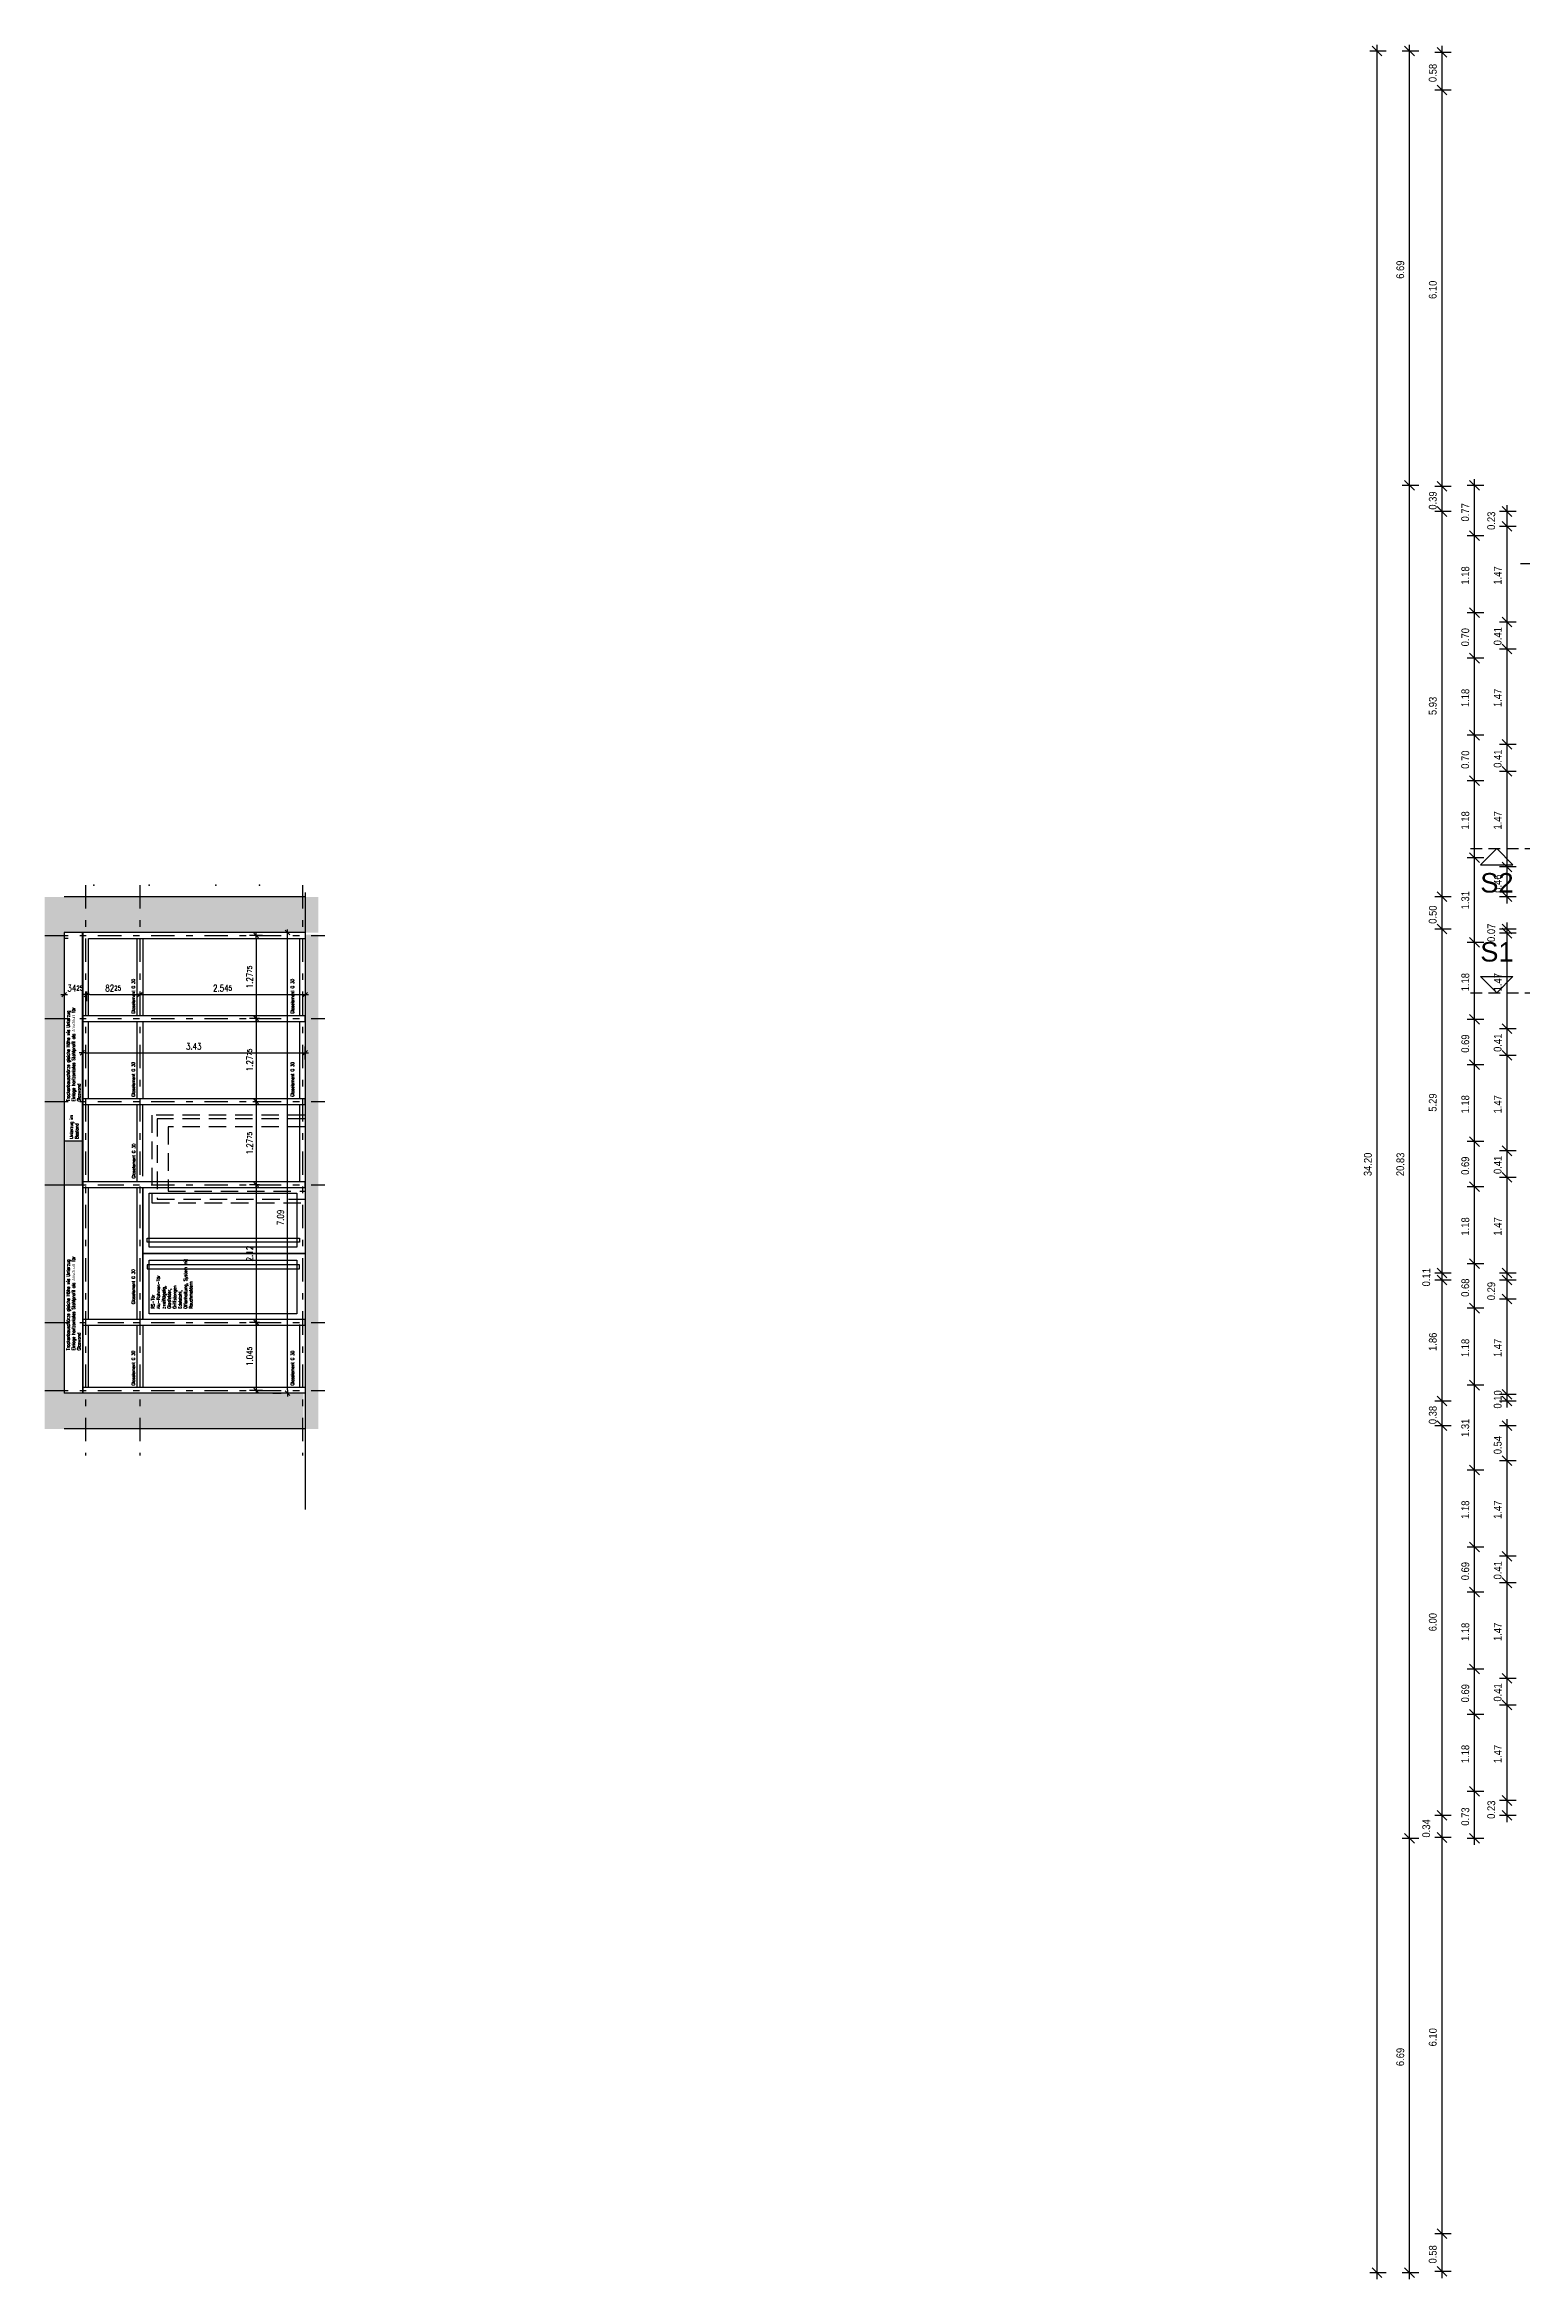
# Model space of a CAD drawing. Header units: metres. Extents: x 374 to 510, y -373 to -311.
# Drawn here: x 374.15 to 396.88, y -348.07 to -313.67 of the extents above; entities that cross this region are included whole.
import ezdxf
from ezdxf.enums import TextEntityAlignment as Align

# ---------------------------------------------------------------- set-up
doc = ezdxf.new("R2010")
doc.units = ezdxf.units.M
doc.header["$LTSCALE"] = 0.03
for name, pattern in [('DOT', [0]), ('GESTRICHELT', [9, 6, -3]), ('GESTRICHELT2', [4.5, 3, -1.5]), ('STRICHPUNKT', [24, 12, -6, 0, -6])]:
    doc.linetypes.add(name, pattern=pattern)
doc.layers.get('0').update_dxf_attribs({"linetype": 'CONTINUOUS'})
doc.layers.get('Defpoints').update_dxf_attribs({"linetype": 'CONTINUOUS'})
for name, color, linetype in [('A_bemaßung', 2, 'CONTINUOUS'), ('A_schraffur', 10, 'CONTINUOUS'), ('A_text', 5, 'CONTINUOUS'), ('A_wände', 4, 'CONTINUOUS'), ('A_WÄNDE_NEU', 6, 'CONTINUOUS'), ('CKMA0002', 2, 'CONTINUOUS')]:
    doc.layers.add(name, color=color, linetype=linetype)
doc.styles.add('BOLDSIMP_FNT', font='TXT', dxfattribs={"height": 1})
doc.styles.add('SIMPLEX', font='simplex.shx', dxfattribs={"width": 0.8, "height": 0.1})
doc.styles.get("Standard").update_dxf_attribs({"font": 'ARIAL.TTF', "height": 1})
doc.dimstyles.get("Standard").update_dxf_attribs({"dimtxt": 0.1, "dimasz": 0.05, "dimexe": 0.1, "dimexo": 0.0625, "dimgap": 0.05, "dimtad": 1, "dimdec": 3, "dimrnd": 0.0025, "dimzin": 0, "dimdsep": 46, "dimlunit": 3, "dimtxsty": 'SIMPLEX', "dimblk": 'DIMCROSS', "dimcen": 0.09, "dimdle": 0.025, "dimclrd": 1, "dimclre": 1, "dimclrt": 6, "dimadec": 0, "dimazin": 0, "dimtfac": 1, "dimtdec": 3, "dimtofl": 0, "dimtmove": 2, "dimatfit": 3, "dimldrblk": 'DIMCROSS', "dimfxl": 1, "dimtvp": 1, "dimtolj": 1, "dimtzin": 0, "dimarcsym": 0})

# ---------------------------------------------------------------- blocks, each defined once
blk = doc.blocks.new('SLASH1')
at = {"layer": 'A_bemaßung', "color": 2, "linetype": 'Continuous'}
for p, q in [((0.07663, 0.07663), (-0.07319, -0.07319)), ((0, -0.14068), (0, 0.11466))]:
    blk.add_line(p, q, dxfattribs=at)
blk = doc.blocks.new('DIMCROSS')
at = {"color": 0, "linetype": 'ByBlock'}
blk.add_line((-1, 0), (1, 0), dxfattribs=at)
at = {"linetype": 'ByBlock'}
blk.add_line((-0.707107, -0.707107), (0.707107, 0.707107), dxfattribs=at)
blk = doc.blocks.new('*D65')
at = {"layer": 'CKMA0002', "color": 1, "linetype": 'Continuous', "lineweight": -2}
for p, q in [((377.993, -327.338), (377.793, -327.338)), ((377.893, -334.378), (377.893, -327.388)), ((377.663, -334.428), (377.793, -334.428))]:
    blk.add_line(p, q, dxfattribs=at)
at = {"layer": 'Defpoints', "color": 0, "linetype": 'Continuous'}
for p in [(377.893, -327.338), (378.493, -327.338), (378.163, -334.428)]:
    blk.add_point(p, dxfattribs=at)
at = {"layer": 'CKMA0002', "color": 1, "linetype": 'Continuous', "lineweight": -2, "xscale": 0.05, "yscale": 0.05, "zscale": 0.05}
for p, rotation in [((377.893, -327.338), 90), ((377.893, -334.428), 270)]:
    blk.add_blockref('DIMCROSS', p, dxfattribs=dict(at, rotation=rotation))
at = {"layer": 'CKMA0002', "color": 3, "linetype": 'Continuous', "insert": (377.783, -331.723), "char_height": 0.1, "attachment_point": 5, "rotation": 90, "style": 'SIMPLEX'}
blk.add_mtext('\\A1;7.09{\\A1\\H0.7x\\S;}', dxfattribs=at)
blk = doc.blocks.new('*D66')
at = {"layer": 'CKMA0002', "color": 1, "linetype": 'Continuous', "lineweight": -2}
for p, q in [((374.453, -328.193), (374.453, -328.393)), ((374.453, -328.293), (374.453, -328.293)), ((374.453, -328.293), (374.453, -328.293)), ((374.796, -328.243), (374.796, -328.393))]:
    blk.add_line(p, q, dxfattribs=at)
at = {"layer": 'Defpoints', "color": 0, "linetype": 'Continuous'}
for p in [(374.453, -327.346), (374.796, -327.396), (374.796, -328.293)]:
    blk.add_point(p, dxfattribs=at)
at = {"layer": 'CKMA0002', "color": 1, "linetype": 'Continuous', "lineweight": -2, "xscale": 0.05, "yscale": 0.05, "zscale": 0.05}
blk.add_blockref('DIMCROSS', (374.453, -328.293), dxfattribs=at)
at = {"layer": 'CKMA0002', "color": 1, "linetype": 'Continuous', "lineweight": -2, "xscale": 0.05, "yscale": 0.05, "zscale": 0.05, "rotation": 180}
blk.add_blockref('DIMCROSS', (374.796, -328.293), dxfattribs=at)
at = {"layer": 'CKMA0002', "color": 3, "linetype": 'Continuous', "insert": (374.625, -328.193), "char_height": 0.1, "attachment_point": 5, "style": 'SIMPLEX'}
blk.add_mtext('\\A1;34{\\A1\\H0.7x\\S25;}', dxfattribs=at)
blk = doc.blocks.new('*D67')
at = {"layer": 'CKMA0002', "color": 1, "linetype": 'Continuous', "lineweight": -2}
for p, q in [((374.846, -328.293), (375.569, -328.293)), ((375.619, -328.243), (375.619, -328.393))]:
    blk.add_line(p, q, dxfattribs=at)
at = {"layer": 'Defpoints', "color": 0, "linetype": 'Continuous'}
for p in [(374.796, -327.396), (375.619, -327.426), (375.619, -328.293)]:
    blk.add_point(p, dxfattribs=at)
at = {"layer": 'CKMA0002', "color": 1, "linetype": 'Continuous', "lineweight": -2, "xscale": 0.05, "yscale": 0.05, "zscale": 0.05, "rotation": 180}
blk.add_blockref('DIMCROSS', (374.796, -328.293), dxfattribs=at)
at = {"layer": 'CKMA0002', "color": 1, "linetype": 'Continuous', "lineweight": -2, "xscale": 0.05, "yscale": 0.05, "zscale": 0.05}
blk.add_blockref('DIMCROSS', (375.619, -328.293), dxfattribs=at)
at = {"layer": 'CKMA0002', "color": 3, "linetype": 'Continuous', "insert": (375.208, -328.193), "char_height": 0.1, "attachment_point": 5, "style": 'SIMPLEX'}
blk.add_mtext('\\A1;82{\\A1\\H0.7x\\S25;}', dxfattribs=at)
blk = doc.blocks.new('*D68')
at = {"layer": 'CKMA0002', "color": 1, "linetype": 'Continuous', "lineweight": -2}
for p, q in [((375.669, -328.293), (378.113, -328.293)), ((378.163, -328.193), (378.163, -328.393))]:
    blk.add_line(p, q, dxfattribs=at)
at = {"layer": 'Defpoints', "color": 0, "linetype": 'Continuous'}
for p in [(375.619, -327.426), (378.163, -327.426), (378.163, -328.293)]:
    blk.add_point(p, dxfattribs=at)
at = {"layer": 'CKMA0002', "color": 1, "linetype": 'Continuous', "lineweight": -2, "xscale": 0.05, "yscale": 0.05, "zscale": 0.05, "rotation": 180}
blk.add_blockref('DIMCROSS', (375.619, -328.293), dxfattribs=at)
at = {"layer": 'CKMA0002', "color": 1, "linetype": 'Continuous', "lineweight": -2, "xscale": 0.05, "yscale": 0.05, "zscale": 0.05}
blk.add_blockref('DIMCROSS', (378.163, -328.293), dxfattribs=at)
at = {"layer": 'CKMA0002', "color": 3, "linetype": 'Continuous', "insert": (376.891, -328.193), "char_height": 0.1, "attachment_point": 5, "style": 'SIMPLEX'}
blk.add_mtext('\\A1;2.54{\\A1\\H0.7x\\S5;}', dxfattribs=at)
blk = doc.blocks.new('*D69')
at = {"layer": 'CKMA0002', "color": 1, "linetype": 'Continuous', "lineweight": -2}
for p, q in [((374.733, -329.289), (374.733, -329.089)), ((378.163, -329.289), (378.163, -329.089)), ((374.783, -329.189), (378.113, -329.189))]:
    blk.add_line(p, q, dxfattribs=at)
at = {"layer": 'Defpoints', "color": 0, "linetype": 'Continuous'}
for p in [(378.163, -329.189), (374.733, -330.205), (378.163, -330.205)]:
    blk.add_point(p, dxfattribs=at)
at = {"layer": 'CKMA0002', "color": 1, "linetype": 'Continuous', "lineweight": -2, "xscale": 0.05, "yscale": 0.05, "zscale": 0.05, "rotation": 180}
blk.add_blockref('DIMCROSS', (374.733, -329.189), dxfattribs=at)
at = {"layer": 'CKMA0002', "color": 1, "linetype": 'Continuous', "lineweight": -2, "xscale": 0.05, "yscale": 0.05, "zscale": 0.05}
blk.add_blockref('DIMCROSS', (378.163, -329.189), dxfattribs=at)
at = {"layer": 'CKMA0002', "color": 3, "linetype": 'Continuous', "insert": (376.448, -329.089), "char_height": 0.1, "attachment_point": 5, "style": 'SIMPLEX'}
blk.add_mtext('\\A1;3.43{\\A1\\H0.7x\\S;}', dxfattribs=at)
blk = doc.blocks.new('*D70')
at = {"layer": 'CKMA0002', "color": 1, "linetype": 'Continuous', "lineweight": -2}
for p, q in [((377.508, -327.382), (377.308, -327.382)), ((377.408, -327.432), (377.408, -328.611)), ((377.458, -328.661), (377.308, -328.661))]:
    blk.add_line(p, q, dxfattribs=at)
at = {"layer": 'Defpoints', "color": 0, "linetype": 'Continuous'}
for p in [(378.513, -327.382), (377.408, -328.661), (378.463, -328.661)]:
    blk.add_point(p, dxfattribs=at)
at = {"layer": 'CKMA0002', "color": 1, "linetype": 'Continuous', "lineweight": -2, "xscale": 0.05, "yscale": 0.05, "zscale": 0.05}
for p, rotation in [((377.408, -327.382), 90), ((377.408, -328.661), 270)]:
    blk.add_blockref('DIMCROSS', p, dxfattribs=dict(at, rotation=rotation))
at = {"layer": 'CKMA0002', "color": 3, "linetype": 'Continuous', "insert": (377.308, -328.022), "char_height": 0.1, "attachment_point": 5, "rotation": 90, "style": 'SIMPLEX'}
blk.add_mtext('\\A1;1.27{\\A1\\H0.7x\\S75;}', dxfattribs=at)
blk = doc.blocks.new('*D71')
at = {"layer": 'CKMA0002', "color": 1, "linetype": 'Continuous', "lineweight": -2}
for p, q in [((377.408, -328.711), (377.408, -329.889)), ((377.358, -329.939), (377.508, -329.939))]:
    blk.add_line(p, q, dxfattribs=at)
at = {"layer": 'Defpoints', "color": 0, "linetype": 'Continuous'}
for p in [(378.463, -328.661), (376.857, -329.939), (377.408, -329.939)]:
    blk.add_point(p, dxfattribs=at)
at = {"layer": 'CKMA0002', "color": 1, "linetype": 'Continuous', "lineweight": -2, "xscale": 0.05, "yscale": 0.05, "zscale": 0.05}
for p, rotation in [((377.408, -328.661), 90), ((377.408, -329.939), 270)]:
    blk.add_blockref('DIMCROSS', p, dxfattribs=dict(at, rotation=rotation))
at = {"layer": 'CKMA0002', "color": 3, "linetype": 'Continuous', "insert": (377.308, -329.3), "char_height": 0.1, "attachment_point": 5, "rotation": 90, "style": 'SIMPLEX'}
blk.add_mtext('\\A1;1.27{\\A1\\H0.7x\\S75;}', dxfattribs=at)
blk = doc.blocks.new('*D72')
at = {"layer": 'CKMA0002', "color": 1, "linetype": 'Continuous', "lineweight": -2}
for p, q in [((377.408, -329.989), (377.408, -331.168)), ((377.458, -331.218), (377.308, -331.218))]:
    blk.add_line(p, q, dxfattribs=at)
at = {"layer": 'Defpoints', "color": 0, "linetype": 'Continuous'}
for p in [(376.857, -329.939), (377.408, -331.218), (378.463, -331.218)]:
    blk.add_point(p, dxfattribs=at)
at = {"layer": 'CKMA0002', "color": 1, "linetype": 'Continuous', "lineweight": -2, "xscale": 0.05, "yscale": 0.05, "zscale": 0.05}
for p, rotation in [((377.408, -329.939), 90), ((377.408, -331.218), 270)]:
    blk.add_blockref('DIMCROSS', p, dxfattribs=dict(at, rotation=rotation))
at = {"layer": 'CKMA0002', "color": 3, "linetype": 'Continuous', "insert": (377.308, -330.579), "char_height": 0.1, "attachment_point": 5, "rotation": 90, "style": 'SIMPLEX'}
blk.add_mtext('\\A1;1.27{\\A1\\H0.7x\\S75;}', dxfattribs=at)
blk = doc.blocks.new('*D73')
at = {"layer": 'CKMA0002', "color": 1, "linetype": 'Continuous', "lineweight": -2}
for p, q in [((377.408, -331.268), (377.408, -333.288)), ((377.458, -333.338), (377.308, -333.338))]:
    blk.add_line(p, q, dxfattribs=at)
at = {"layer": 'Defpoints', "color": 0, "linetype": 'Continuous'}
for p in [(378.463, -331.218), (377.408, -333.338), (378.463, -333.338)]:
    blk.add_point(p, dxfattribs=at)
at = {"layer": 'CKMA0002', "color": 1, "linetype": 'Continuous', "lineweight": -2, "xscale": 0.05, "yscale": 0.05, "zscale": 0.05}
for p, rotation in [((377.408, -331.218), 90), ((377.408, -333.338), 270)]:
    blk.add_blockref('DIMCROSS', p, dxfattribs=dict(at, rotation=rotation))
at = {"layer": 'CKMA0002', "color": 3, "linetype": 'Continuous', "insert": (377.308, -332.278), "char_height": 0.1, "attachment_point": 5, "rotation": 90, "style": 'SIMPLEX'}
blk.add_mtext('\\A1;2.12{\\A1\\H0.7x\\S;}', dxfattribs=at)
blk = doc.blocks.new('*D74')
at = {"layer": 'CKMA0002', "color": 1, "linetype": 'Continuous', "lineweight": -2}
for p, q in [((377.408, -333.388), (377.408, -334.334)), ((377.508, -334.384), (377.308, -334.384))]:
    blk.add_line(p, q, dxfattribs=at)
at = {"layer": 'Defpoints', "color": 0, "linetype": 'Continuous'}
for p in [(378.463, -333.338), (377.408, -334.384), (378.463, -334.384)]:
    blk.add_point(p, dxfattribs=at)
at = {"layer": 'CKMA0002', "color": 1, "linetype": 'Continuous', "lineweight": -2, "xscale": 0.05, "yscale": 0.05, "zscale": 0.05}
for p, rotation in [((377.408, -333.338), 90), ((377.408, -334.384), 270)]:
    blk.add_blockref('DIMCROSS', p, dxfattribs=dict(at, rotation=rotation))
at = {"layer": 'CKMA0002', "color": 3, "linetype": 'Continuous', "insert": (377.308, -333.861), "char_height": 0.1, "attachment_point": 5, "rotation": 90, "style": 'SIMPLEX'}
blk.add_mtext('\\A1;1.04{\\A1\\H0.7x\\S5;}', dxfattribs=at)

msp = doc.modelspace()

# ---------------------------------------------------------------- hatches: boundary and pattern name
at = {"layer": 'A_schraffur', "linetype": 'Continuous'}
h = msp.add_hatch(color=253, dxfattribs=at)
h.paths.add_polyline_path([(374.48339, -326.78822), (374.15339, -326.78822), (374.15339, -327.33821), (374.48339, -327.33821)])
h.paths.add_polyline_path([(375.22589, -326.78822), (374.48339, -326.78822), (374.48339, -327.33821), (375.22589, -327.33821)])
h.paths.add_polyline_path([(375.99839, -326.78822), (375.22589, -326.78822), (375.22589, -327.33821), (375.25589, -327.33821), (375.99839, -327.33821)])
h.paths.add_polyline_path([(378.13339, -326.78822), (375.99839, -326.78822), (375.99839, -327.33821), (378.13339, -327.33821)])
h.paths.add_polyline_path([(378.16339, -326.78822), (378.13339, -326.78822), (378.13339, -327.33821), (378.16339, -327.33821)])
h.paths.add_polyline_path([(378.36339, -326.78822), (378.16339, -326.78822), (378.16339, -327.33821), (378.36339, -327.33821)])
h.paths.add_polyline_path([(378.36339, -327.36821), (378.16339, -327.36821), (378.16339, -329.16821), (378.36339, -329.16821)])
h.paths.add_polyline_path([(378.36339, -329.16821), (378.16339, -329.16821), (378.16339, -330.96821), (378.36339, -330.96821)])
h.paths.add_polyline_path([(374.45339, -327.36821), (374.15339, -327.36821), (374.15339, -329.16821), (374.45339, -329.16821)])
h.paths.add_polyline_path([(374.45339, -327.33821), (374.15339, -327.33821), (374.15339, -327.36821), (374.45339, -327.36821)])
h.paths.add_polyline_path([(374.45339, -329.16821), (374.15339, -329.16821), (374.15339, -330.96821), (374.45339, -330.96821), (374.45339, -330.548)])
h = msp.add_hatch(color=253, dxfattribs=at)
h.paths.add_polyline_path([(374.47839, -330.548), (374.45339, -330.548), (374.45339, -330.96821), (374.47839, -330.96821)])
h.paths.add_polyline_path([(374.73339, -330.548), (374.48339, -330.548), (374.48339, -330.96821), (374.73339, -330.96821)])
h.paths.add_polyline_path([(374.47839, -330.96821), (374.45339, -330.96821), (374.45339, -331.21798), (374.47839, -331.21798)])
h.paths.add_polyline_path([(374.73339, -330.96821), (374.48339, -330.96821), (374.48339, -331.21798), (374.73339, -331.21798)])
h = msp.add_hatch(color=253, dxfattribs=at)
h.paths.add_polyline_path([(374.45339, -330.96821), (374.15339, -330.96821), (374.15339, -332.97821), (374.45339, -332.97821)])
h.paths.add_polyline_path([(374.45339, -332.97821), (374.15339, -332.97821), (374.15339, -334.39777), (374.45339, -334.39777)])
h.paths.add_polyline_path([(374.48339, -334.42777), (374.45339, -334.42777), (374.45339, -334.39777), (374.15339, -334.39777), (374.15339, -334.97778), (374.48339, -334.97778)])
h.paths.add_polyline_path([(375.22589, -334.42777), (374.48339, -334.42777), (374.48339, -334.97778), (375.22589, -334.97778)])
h.paths.add_polyline_path([(375.99839, -334.42777), (375.22589, -334.42777), (375.22589, -334.97778), (375.99839, -334.97778)])
h.paths.add_polyline_path([(378.13339, -334.42777), (375.99839, -334.42777), (375.99839, -334.97778), (378.13339, -334.97778)])
h.paths.add_polyline_path([(378.36339, -334.39777), (378.16339, -334.39777), (378.16339, -334.97778), (378.36339, -334.97778)])
h.paths.add_polyline_path([(378.36339, -332.97821), (378.16339, -332.97821), (378.16339, -334.39777), (378.36339, -334.39777)])
h.paths.add_polyline_path([(378.36339, -330.96821), (378.16339, -330.96821), (378.16339, -332.97821), (378.36339, -332.97821)])

# ---------------------------------------------------------------- linework, layer by layer
at = {"layer": 'A_bemaßung', "linetype": 'Continuous'}
for p, q in [((394.66436, -348.06633), (394.66437, -313.67132)), ((395.16437, -348.06634), (395.16436, -313.67133)), ((395.66436, -348.04631), (395.66436, -313.69133)), ((396.16435, -341.38132), (396.16435, -320.35632)), ((396.66436, -326.88842), (396.66436, -320.7584)), ((396.66435, -332.67809), (396.66436, -327.1834)), ((396.66436, -334.64797), (396.66436, -332.58808)), ((396.66437, -341.0284), (396.66436, -334.82841))]:
    msp.add_line(p, q, dxfattribs=at)
at = {"layer": 'A_text'}
msp.add_line((396.86988, -321.65658), (398.43686, -321.65658), dxfattribs=at)
at = {"layer": 'A_text', "color": 5, "linetype": 'GESTRICHELT'}
for p, q in [((396.09972, -326.04348), (400.19314, -326.04348)), ((396.09972, -328.26367), (400.19314, -328.26367))]:
    msp.add_line(p, q, dxfattribs=at)
at = {"layer": 'A_text', "color": 7}
for p, q in [((396.50519, -326.04348), (396.25519, -326.29348)), ((396.75519, -326.29348), (396.50519, -326.04348)), ((396.25519, -326.29348), (396.75519, -326.29348)), ((396.50519, -328.26367), (396.25519, -328.01367)), ((396.25519, -328.01367), (396.75519, -328.01367)), ((396.75519, -328.01367), (396.50519, -328.26367))]:
    msp.add_line(p, q, dxfattribs=at)
at = {"layer": 'A_wände', "linetype": 'Continuous'}
for p, q in [((374.45339, -327.33821), (374.45339, -334.42777)), ((378.16339, -327.33821), (374.45339, -327.33821)), ((378.16339, -334.42777), (374.45339, -334.42777))]:
    msp.add_line(p, q, dxfattribs=at)
at = {"layer": 'A_wände', "linetype": 'GESTRICHELT2', "ltscale": 3}
for p, q in [((378.16339, -330.14803), (375.80339, -330.14803)), ((375.80339, -330.14803), (375.80339, -331.49784)), ((375.80339, -331.49784), (378.16339, -331.49784))]:
    msp.add_line(p, q, dxfattribs=at)
for points in [[(378.16339, -330.20541), (375.88339, -330.20541), (375.88339, -331.44034), (378.16339, -331.44034)], [(378.16339, -330.32792), (376.05339, -330.32792), (376.05339, -331.31784), (378.16339, -331.31784)]]:
    msp.add_lwpolyline(points, dxfattribs=at)
at = {"layer": 'A_wände', "linetype": 'Continuous'}
msp.add_lwpolyline([(374.73339, -330.548), (374.45339, -330.548), (374.45339, -331.21798), (374.73339, -331.21798)], close=True, dxfattribs=at)
at = {"layer": 'A_WÄNDE_NEU', "color": 1, "linetype": 'STRICHPUNKT'}
for p, q in [((374.78239, -326.60662), (374.78239, -335.38683)), ((375.61939, -326.60662), (375.61939, -335.38683)), ((378.11939, -326.60662), (378.11939, -335.38683)), ((374.15339, -327.38221), (378.46339, -327.38221)), ((374.15339, -328.6608), (378.46339, -328.6608)), ((374.15339, -329.93939), (378.46339, -329.93939)), ((374.15339, -331.21798), (378.46339, -331.21798)), ((375.01161, -331.21798), (375.43964, -331.21798)), ((374.15339, -333.33798), (378.46339, -333.33798)), ((375.01161, -333.33798), (375.43964, -333.33798)), ((374.15339, -334.38377), (378.46339, -334.38377))]:
    msp.add_line(p, q, dxfattribs=at)
at = {"layer": 'A_WÄNDE_NEU', "color": 4}
for p, q in [((378.16339, -326.72245), (378.16339, -336.21667)), ((378.16339, -326.78822), (374.45339, -326.78822)), ((378.16339, -334.97778), (374.45339, -334.97778))]:
    msp.add_line(p, q, dxfattribs=at)
at = {"layer": 'A_WÄNDE_NEU', "color": 1}
msp.add_line((374.51339, -327.42621), (374.45339, -327.42621), dxfattribs=at)
at = {"layer": 'A_WÄNDE_NEU'}
for p, q in [((374.73339, -330.548), (374.73339, -327.33821)), ((374.73839, -327.33821), (374.73839, -330.548)), ((378.07539, -327.42621), (378.16339, -327.42621)), ((378.16339, -327.33821), (378.16339, -329.90939)), ((374.73839, -330.548), (374.73839, -334.42777)), ((374.73339, -331.20981), (374.73339, -334.42777)), ((378.16339, -331.24036), (378.16339, -334.33977)), ((374.82639, -334.33977), (374.73839, -334.33977))]:
    msp.add_line(p, q, dxfattribs=at)
for points in [[(374.82639, -328.6168), (374.82639, -327.42621), (378.07539, -327.42621), (378.07539, -328.6168)], [(375.57539, -328.6168), (375.57539, -327.42621), (375.66339, -327.42621), (375.66339, -328.6168)], [(375.57539, -328.6168), (374.73339, -328.6168)], [(374.73339, -328.7048), (375.57539, -328.7048)], [(374.82639, -329.89539), (374.82639, -328.7048)], [(375.57539, -328.7048), (378.16339, -328.7048), (378.16339, -328.6168), (375.57539, -328.6168)], [(375.57539, -329.89539), (375.57539, -328.7048)], [(375.66339, -328.7048), (375.66339, -329.89539)], [(378.07539, -328.7048), (378.07539, -329.89539)], [(375.57539, -329.89539), (374.73339, -329.89539)], [(374.73339, -329.98339), (375.57539, -329.98339)], [(374.82639, -330.548), (374.82639, -329.98339)], [(375.57539, -329.98339), (378.16339, -329.98339), (378.16339, -329.89539), (375.57539, -329.89539)], [(375.57539, -331.08621), (375.57539, -329.98339)], [(375.66339, -331.08621), (375.66339, -329.98339)], [(378.07539, -329.98339), (378.07539, -331.17398)], [(374.82639, -331.08621), (374.82639, -330.548)], [(375.57539, -331.17398), (374.73339, -331.17398)], [(374.82639, -331.17398), (374.82639, -331.08621)], [(375.57539, -331.17398), (375.57539, -331.08621)], [(375.57539, -331.26198), (378.16339, -331.26198), (378.16339, -331.17398), (375.57539, -331.17398)], [(374.73339, -331.26198), (375.57539, -331.26198)], [(374.82639, -333.29398), (374.82639, -331.26198)], [(375.57539, -333.29398), (375.57539, -331.26198)], [(375.66339, -331.26198), (375.66339, -333.29398)], [(375.66339, -332.48153), (375.66339, -333.29398)], [(375.57539, -333.29398), (374.73339, -333.29398)], [(374.73339, -333.38198), (375.57539, -333.38198)], [(378.16339, -334.33977), (374.82639, -334.33977), (374.82639, -333.38198)], [(375.57539, -333.38198), (378.16339, -333.38198), (378.16339, -333.29398), (375.57539, -333.29398)], [(375.57539, -334.33977), (375.57539, -333.38198)], [(375.66339, -333.38198), (375.66339, -334.33977)], [(378.07539, -333.36798), (378.07539, -334.33977)]]:
    msp.add_lwpolyline(points, dxfattribs=at)
for points in [[(375.66339, -331.26175), (378.16339, -331.26175), (378.16339, -332.27798), (375.66339, -332.27798)], [(375.76339, -331.34798), (378.03539, -331.34798), (378.03539, -332.17798), (375.76339, -332.17798)], [(375.66339, -332.27798), (378.16339, -332.27798), (378.16339, -333.29398), (375.66339, -333.29398)], [(375.76339, -332.37798), (378.03539, -332.37798), (378.03539, -333.20798), (375.76339, -333.20798)]]:
    msp.add_lwpolyline(points, close=True, dxfattribs=at)
at = {"layer": 'CKMA0002', "linetype": 'Continuous'}
for points in [[(375.72956, -332.0412), (378.07746, -332.0412), (378.07746, -332.10399), (375.72956, -332.10399)], [(375.72956, -332.51476), (378.07746, -332.51476), (378.07746, -332.45197), (375.72956, -332.45197)]]:
    msp.add_lwpolyline(points, close=True, dxfattribs=at)
at = {"layer": 'CKMA0002', "color": 1}
for p in [(374.90789, -326.60662), (375.76239, -326.60662), (376.78539, -326.60662), (377.45939, -326.60662)]:
    msp.add_point(p, dxfattribs=at)

# ---------------------------------------------------------------- block references
at = {"layer": 'A_bemaßung', "color": 7, "rotation": 90}
for p in [(394.66436, -313.77134), (395.16436, -313.77131), (395.66434, -313.79135), (395.66436, -314.37132), (395.66436, -314.37132), (395.16436, -320.45632), (395.16436, -320.45632), (395.66436, -320.47096), (395.66436, -320.47096), (396.16437, -320.45632), (395.66436, -320.85839), (395.66436, -320.85839), (396.66436, -320.8584), (396.16436, -321.23088), (396.16436, -321.23088), (396.66436, -321.08837), (396.66436, -321.08837), (396.16436, -322.41577), (396.16436, -322.41577), (396.66435, -322.5583), (396.66435, -322.5583), (396.66436, -322.97329), (396.66436, -322.97329), (396.16435, -323.11574), (396.16435, -323.11574), (396.16436, -324.3007), (396.16436, -324.3007), (396.66433, -324.44318), (396.66433, -324.44318), (396.16437, -325.00066), (396.16437, -325.00066), (396.66437, -324.85815), (396.66437, -324.85815), (396.16436, -326.18556), (396.16436, -326.18556), (396.66435, -326.32806), (396.66435, -326.32806), (395.66437, -326.78841), (395.66437, -326.78841), (396.66436, -326.78839), (395.66437, -327.28341), (395.66437, -327.28341), (396.16435, -327.49091), (396.16435, -327.49091), (396.66435, -327.28339), (396.66437, -327.34839), (396.66437, -327.34839), (396.16436, -328.67582), (396.16436, -328.67582), (396.66436, -328.81832), (396.66436, -328.81832), (396.66435, -329.22827), (396.66435, -329.22827), (396.16436, -329.37076), (396.16436, -329.37076), (396.16437, -330.5557), (396.16437, -330.5557), (396.66434, -330.6982), (396.66434, -330.6982), (396.16437, -331.25065), (396.16437, -331.25065), (396.66435, -331.10818), (396.66435, -331.10818), (395.66435, -332.57807), (395.66435, -332.57807), (396.16436, -332.43558), (396.16436, -332.43558), (396.66436, -332.57808), (395.66436, -332.68806), (395.66436, -332.68806), (396.66437, -332.68807), (396.66437, -332.97806), (396.66437, -332.97806), (396.16437, -333.12053), (396.16437, -333.12053), (396.16437, -334.30546), (396.16437, -334.30546), (395.66435, -334.54795), (395.66435, -334.54795), (396.66435, -334.54796), (396.66437, -334.44795), (396.66437, -334.44795), (395.66435, -334.9284), (395.66435, -334.9284), (396.66437, -334.9284), (396.16436, -335.61085), (396.16436, -335.61085), (396.66437, -335.46838), (396.66437, -335.46838), (396.16436, -336.79576), (396.16436, -336.79576), (396.66436, -336.93828), (396.66436, -336.93828), (396.16436, -337.49075), (396.16436, -337.49075), (396.66437, -337.34824), (396.66437, -337.34824), (396.16436, -338.67567), (396.16436, -338.67567), (396.66436, -338.81816), (396.66436, -338.81816), (396.16437, -339.37061), (396.16437, -339.37061), (396.66436, -339.22813), (396.66436, -339.22813), (396.16436, -340.55553), (396.16436, -340.55553), (395.66436, -340.92841), (395.66436, -340.92841), (396.66436, -340.69805), (396.66436, -340.69805), (396.66437, -340.9284), (395.66435, -341.26799), (395.66435, -341.26799), (395.16435, -341.28134), (395.16435, -341.28134), (396.16436, -341.28132), (395.66434, -347.3676), (395.66434, -347.3676), (394.66436, -347.96633), (395.16437, -347.96635), (395.66436, -347.94633)]:
    msp.add_blockref('SLASH1', p, dxfattribs=at)

# ---------------------------------------------------------------- texts
at = {"layer": 'A_bemaßung', "color": 7, "linetype": 'DOT', "style": 'BOLDSIMP_FNT', "width": 0.9}
for s, p in [('0.58', (395.61435, -314.24847)), ('6.69', (395.11434, -317.27582)), ('6.10', (395.61435, -317.58573)), ('0.39', (395.61435, -320.82923)), ('0.77', (396.11435, -321.01072)), ('0.23', (396.51436, -321.14052)), ('1.18', (396.11435, -321.98274)), ('1.47', (396.61436, -321.98277)), ('0.70', (396.11435, -322.9329)), ('0.41', (396.61437, -322.91749)), ('1.18', (396.11435, -323.86765)), ('1.47', (396.61436, -323.86764)), ('5.93', (395.61437, -323.99053)), ('0.70', (396.11435, -324.81781)), ('0.41', (396.61438, -324.80237)), ('1.18', (396.11436, -325.75252)), ('1.47', (396.61436, -325.75254)), ('1.31', (396.11435, -326.98221)), ('0.46', (396.61436, -326.72537)), ('0.50', (395.61437, -327.20304)), ('0.07', (396.51436, -327.48305)), ('1.18', (396.11434, -328.24277)), ('1.47', (396.61436, -328.24277)), ('0.69', (396.11435, -329.18786)), ('0.41', (396.61437, -329.17499)), ('5.29', (395.61436, -330.09531)), ('1.18', (396.11434, -330.12265)), ('1.47', (396.61437, -330.12265)), ('34.20', (394.61436, -331.08739)), ('20.83', (395.11437, -331.0874)), ('0.69', (396.11435, -331.06776)), ('0.41', (396.61437, -331.0549)), ('1.18', (396.11435, -332.00254)), ('1.47', (396.61435, -332.00254)), ('0.11', (395.51435, -332.78478)), ('0.68', (396.11435, -332.94521)), ('0.29', (396.51436, -332.99762)), ('1.86', (395.61437, -333.77743)), ('1.18', (396.11433, -333.87243)), ('1.47', (396.61436, -333.87243)), ('0.38', (395.61435, -334.9053)), ('0.10', (396.61436, -334.66509)), ('1.31', (396.11436, -335.10215)), ('0.54', (396.61436, -335.3681)), ('1.18', (396.11434, -336.36273)), ('1.47', (396.61434, -336.36274)), ('0.69', (396.11434, -337.30782)), ('0.41', (396.61436, -337.29497)), ('6.00', (395.61437, -338.09296)), ('1.18', (396.11436, -338.24262)), ('1.47', (396.61438, -338.24261)), ('0.69', (396.11436, -339.18771)), ('0.41', (396.61436, -339.17484)), ('1.18', (396.11436, -340.12249)), ('1.47', (396.61437, -340.1225)), ('0.73', (396.11436, -341.08557)), ('0.23', (396.51437, -340.98036)), ('0.34', (395.51434, -341.26788)), ('6.10', (395.61436, -344.48235)), ('6.69', (395.11436, -344.78584)), ('0.58', (395.61435, -347.8241))]:
    msp.add_text(s, height=0.12, rotation=89.3, dxfattribs=at).set_placement(p, align=Align.BOTTOM_LEFT)
at = {"layer": 'A_text', "color": 5, "linetype": 'GESTRICHELT', "char_height": 0.3, "width": 13.2918, "attachment_point": 1}
for s, insert in [('{\\fArial|b0|i0|c0|p34;S2}', (396.25183, -326.42155)), ('{\\fArial|b0|i0|c0|p34;S1}', (396.25183, -327.48367))]:
    msp.add_mtext(s, dxfattribs=dict(at, insert=insert))
at = {"layer": 'A_text', "linetype": 'Continuous', "char_height": 0.05, "attachment_point": 1, "rotation": 90, "style": 'SIMPLEX'}
for s, insert, width in [('Glaselement G 30', (375.49276, -328.58597), 1.4761), ('Glaselement G 30', (377.94201, -328.58597), 1.4761), ('Trockenbauschürze gleiche Höhe wie Unterzug\\PEinlage horizontales Stahlprofil als Anschluß für Glaswand', (374.48816, -329.93705), 1.4761), ('Glaselement G 30', (375.49276, -329.86456), 1.4761), ('Glaselement G 30', (377.94201, -329.86456), 1.4761), ('Unterzug im\\PBestand', (374.53843, -330.51246), 1.4761), ('Glaselement G 30', (375.49845, -331.12097), 1.4761), ('Trockenbauschürze gleiche Höhe wie Unterzug\\PEinlage horizontales Stahlprofil als Anschluß für Glaswand', (374.48816, -333.76905), 1.4761), ('Glaselement G 30', (375.49276, -333.05511), 1.4761), ('RS-Tür \\PAlu-Rahmen-Tür\\Pzweiflügelig,\\PGlasfelder,\\PGriffstangen\\PEdelstahl,\\POffenhaltung, System mit Rauchmeldern', (375.79458, -333.12831), 0.9155344), ('Glaselement G 30', (375.49276, -334.30894), 1.4761), ('Glaselement G 30', (377.94201, -334.30894), 1.4761)]:
    msp.add_mtext(s, dxfattribs=dict(at, insert=insert, width=width))

# ---------------------------------------------------------------- dimensions: what is measured, and where the dimension line sits
at = {"layer": 'CKMA0002', "linetype": 'Continuous'}
for base, p1, p2, text, override, picture, middle in [((374.79639, -328.29258), (374.45339, -327.34621), (374.79639, -327.39621), '34{\\A1\\H0.7x\\S25;}', {"dimexo": 0.846368, "dimclrt": 3, "dimtix": 1}, '*D66', (374.62489, -328.19258)), ((375.61939, -328.29258), (374.79639, -327.39621), (375.61939, -327.42621), '82{\\A1\\H0.7x\\S25;}', {"dimexo": 0.816368, "dimse1": 1, "dimclrt": 3, "dimtix": 1}, '*D67', (375.20789, -328.19258)), ((378.16339, -328.29258), (375.61939, -327.42621), (378.16339, -327.42621), '2.54{\\A1\\H0.7x\\S5;}', {"dimexo": 0.766368, "dimse1": 1, "dimclrt": 3, "dimtix": 1}, '*D68', (376.89139, -328.19258)), ((378.16339, -329.18918), (374.73339, -330.20468), (378.16339, -330.20468), '3.43{\\A1\\H0.7x\\S;}', {"dimexo": 0.915496, "dimclrt": 3, "dimtix": 1}, '*D69', (376.44839, -329.08918))]:
    dim = msp.add_linear_dim(base=base, p1=p1, p2=p2, text=text, dimstyle='Standard', override=override, dxfattribs=at)
    dim.commit()
    dim.dimension.update_dxf_attribs({"geometry": picture, "text_midpoint": middle})
for base, p1, p2, text, override, picture, middle in [((377.40822, -328.6608), (378.51339, -327.38221), (378.46339, -328.6608), '1.27{\\A1\\H0.7x\\S75;}', {"dimexo": 1.005169, "dimclrt": 3, "dimtix": 1}, '*D70', (377.30822, -328.0215)), ((377.40822, -329.93939), (378.46339, -328.6608), (376.8567, -329.93939), '1.27{\\A1\\H0.7x\\S75;}', {"dimexo": 0.501522, "dimse1": 1, "dimclrt": 3, "dimtix": 1}, '*D71', (377.30822, -329.30009)), ((377.40822, -331.21798), (376.8567, -329.93939), (378.46339, -331.21798), '1.27{\\A1\\H0.7x\\S75;}', {"dimexo": 1.005169, "dimse1": 1, "dimclrt": 3, "dimtix": 1}, '*D72', (377.30822, -330.57868)), ((377.40822, -333.33798), (378.46339, -331.21798), (378.46339, -333.33798), '2.12{\\A1\\H0.7x\\S;}', {"dimexo": 1.005169, "dimse1": 1, "dimclrt": 3, "dimtix": 1}, '*D73', (377.30822, -332.27798)), ((377.40822, -334.38377), (378.46339, -333.33798), (378.46339, -334.38377), '1.04{\\A1\\H0.7x\\S5;}', {"dimexo": 0.955169, "dimse1": 1, "dimclrt": 3, "dimtix": 1}, '*D74', (377.30822, -333.86087))]:
    dim = msp.add_linear_dim(base=base, p1=p1, p2=p2, angle=90, text=text, dimstyle='Standard', override=override, dxfattribs=at)
    dim.commit()
    dim.dimension.update_dxf_attribs({"geometry": picture, "text_midpoint": middle})
at = {"layer": 'CKMA0002', "color": 1, "linetype": 'Continuous'}
dim = msp.add_linear_dim(base=(377.89324, -327.33821), p1=(378.16339, -334.42777), p2=(378.49324, -327.33821), angle=90, text='7.09{\\A1\\H0.7x\\S;}', dimstyle='Standard', override={"dimexo": 0.5, "dimclrt": 3, "dimtix": 1}, dxfattribs=at)
dim.commit()
dim.dimension.update_dxf_attribs({"geometry": '*D65', "text_midpoint": (377.78324, -331.72297), "dimtype": 160})

doc.saveas('drawing.dxf')
